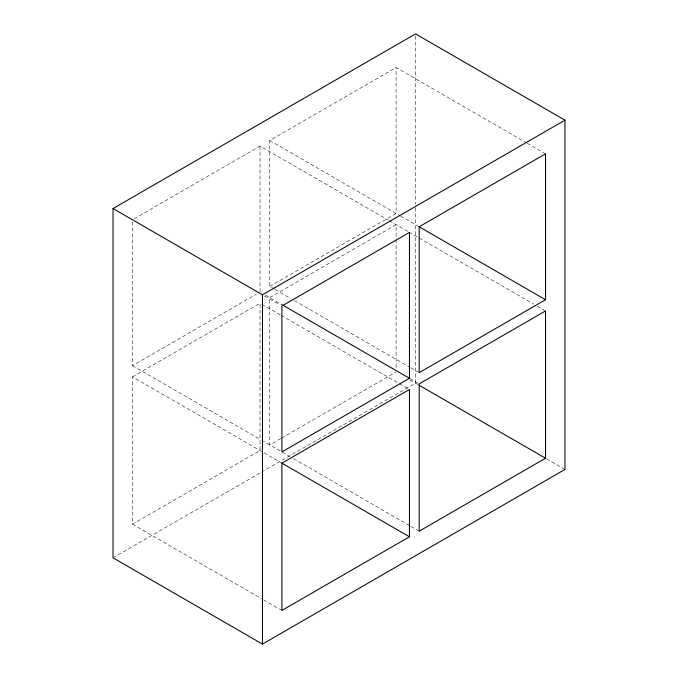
<?xml version="1.0" encoding="UTF-8"?>
<svg xmlns="http://www.w3.org/2000/svg" width="678" height="678" viewBox="0 0 678 678"><rect width="100%" height="100%" fill="white"/><g stroke="black" fill="none" stroke-linecap="round" stroke-linejoin="round"><path stroke-width="0.51" stroke-dasharray="3.39 2.54" d="M134.303 218.714L260.038 146.117L388.375 220.214M274.336 289.04L269.751 286.396L269.751 140.507L396.096 67.563L526.272 142.719M132.481 221.876L132.481 365.654L256.394 294.108M269.751 286.396L396.096 213.451L396.096 67.563M132.481 376.875L260.038 303.227L260.038 450.523L132.481 524.162L132.481 376.875L281.904 463.142M280.743 438.564L269.751 444.912L269.751 297.617L396.096 224.672L396.096 238.351M281.658 438.039L396.096 371.968M113.04 557.833L260.623 472.625M261.539 472.1L415.538 383.189L415.538 205.366M527.187 143.253L545.519 153.838M269.751 140.507L399.927 215.663M400.681 216.104L419.182 226.774M389.291 220.748L408.012 231.554M408.927 232.088L533.603 304.066M537.273 306.185L544.604 310.414M275.251 289.574L290.837 298.566M294.506 300.685L410.012 367.374M410.927 367.9L418.258 372.137M265.539 295.184L281.675 304.498M410.012 378.595L418.258 383.358M264.488 295.981L280.073 304.973M409.851 379.909L418.097 384.672M546.621 458.87L564.045 468.93M261.869 304.286L280.2 314.872M281.124 315.406L398.461 383.146M399.376 383.68L407.631 388.443M132.481 365.654L260.818 439.751M261.733 440.276L289.921 456.557M293.591 458.667L410.012 525.882M410.927 526.416L419.182 531.179M132.481 524.162L262.649 599.318M263.572 599.852L281.904 610.437M415.538 36.019L415.538 204.307M396.096 239.402L396.096 368.807M260.038 146.117L260.038 292.006"/><path stroke-width="1.02" d="M113.04 208.544L415.538 33.9L564.96 120.167L564.96 469.456L262.462 644.1L113.04 557.833L113.04 208.544L262.462 294.811L564.96 120.167M409.461 378.273L281.904 451.921L281.904 306.032L409.461 232.393L409.461 378.273L282.04 304.71M545.519 299.727L419.182 372.663L419.182 226.774L545.519 153.838L545.519 299.727L419.012 226.689M409.461 536.79L281.904 610.437L281.904 463.142L409.461 389.503L409.461 536.79L282.04 463.227M545.519 458.235L419.182 531.179L419.182 383.892L545.519 310.948L545.519 458.235L419.012 385.197M262.462 294.811L262.462 644.1"/></g></svg>
